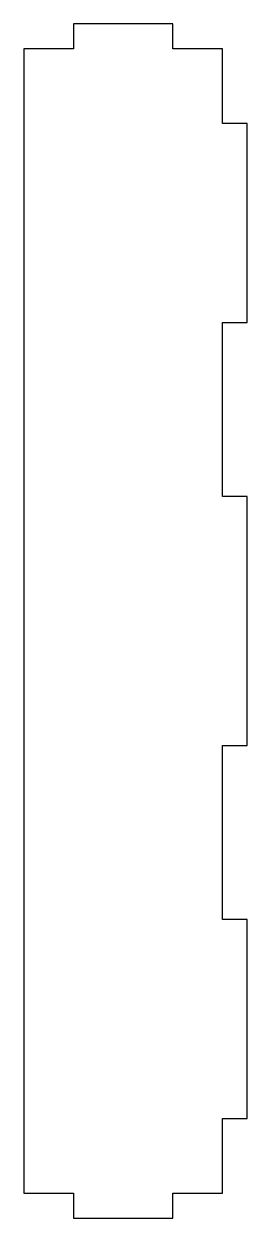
# Model space of a CAD drawing. Extents: x 140 to 185, y -120 to 120.
import ezdxf

# ---------------------------------------------------------------- set-up
doc = ezdxf.new("R2010")
doc.units = 0
doc.layers.get('0').update_dxf_attribs({"linetype": 'continuous'})

# ---------------------------------------------------------------- blocks, each defined once
blk = doc.blocks.new('FACEFEAT')
at = {"color": 0}
for p, q in [((150, 120), (150, 115)), ((170, 120), (150, 120)), ((170, 115), (170, 120)), ((150, 115), (140, 115)), ((140, 115), (140, -115)), ((180, 115), (170, 115)), ((180, 100), (180, 115)), ((185, 100), (180, 100)), ((185, 60), (185, 100)), ((180, 60), (185, 60)), ((180, 25), (180, 60)), ((185, 25), (180, 25)), ((185, -25), (185, 25)), ((180, -25), (185, -25)), ((180, -60), (180, -25)), ((185, -60), (180, -60)), ((185, -100), (185, -60)), ((180, -100), (185, -100)), ((180, -115), (180, -100)), ((140, -115), (150, -115)), ((150, -115), (150, -120)), ((170, -115), (180, -115)), ((170, -120), (170, -115)), ((150, -120), (170, -120))]:
    blk.add_line(p, q, dxfattribs=at)

msp = doc.modelspace()

# ---------------------------------------------------------------- block references
at = {"color": 0}
msp.add_blockref('FACEFEAT', (0, 0), dxfattribs=at)

doc.saveas('drawing.dxf')
